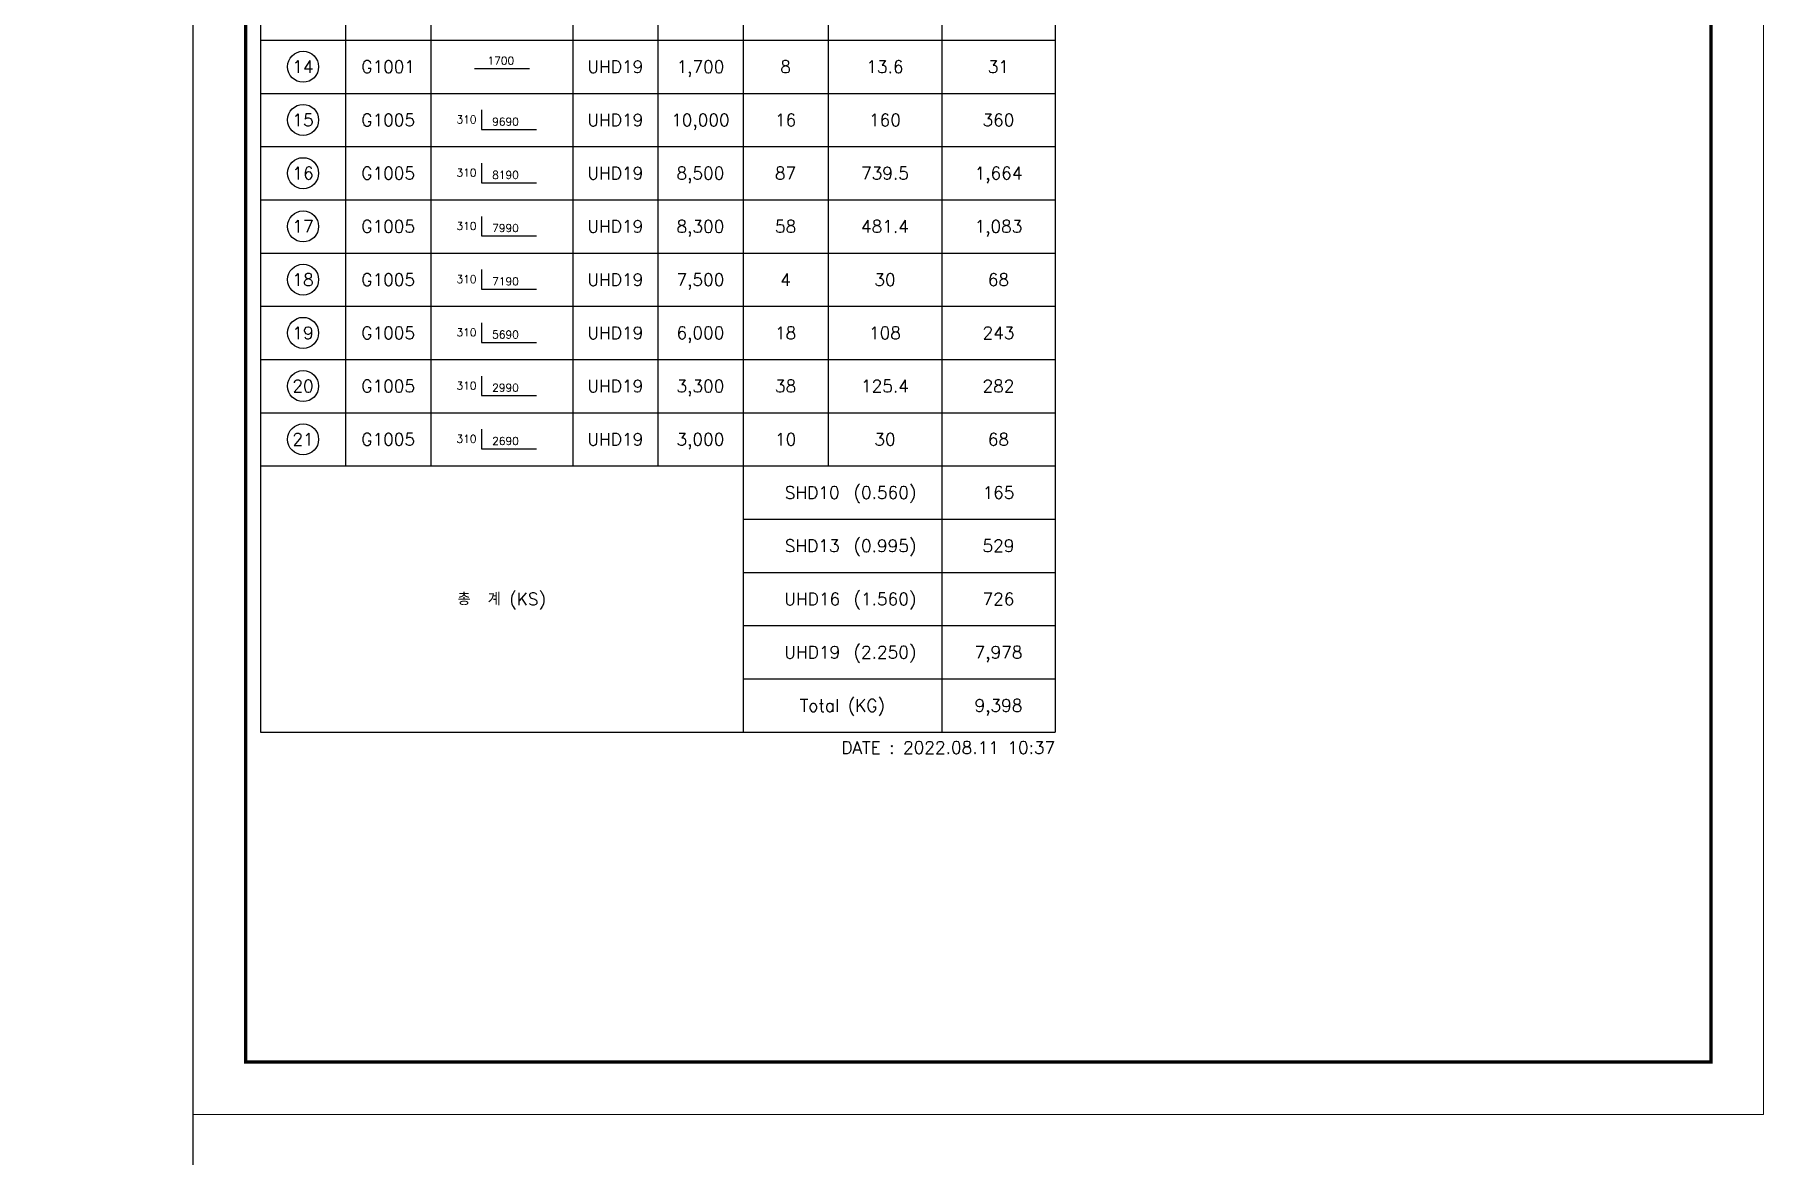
# Model space of a CAD drawing. Header units: millimetres. Extents: x 321717 to 696608, y -514806 to -16026.
# Drawn here: x 604030 to 624008, y -141290 to -128340 of the extents above; entities that cross this region are included whole.
import ezdxf
from ezdxf.enums import TextEntityAlignment as Align

# ---------------------------------------------------------------- set-up
doc = ezdxf.new("R2010")
doc.units = ezdxf.units.MM
doc.header["$LTSCALE"] = 65
for name, color, linetype in [('AMAC-TITLE', 7, 'Continuous'), ('FORM-L', 7, 'Continuous'), ('SHOPLINE', 7, 'Continuous'), ('XDIM', 7, 'Continuous')]:
    doc.layers.add(name, color=color, linetype=linetype)
doc.layers.add('TEXT', color=3, linetype='Continuous', lineweight=9)
doc.styles.add('XRebar', font='Romans.shx', dxfattribs={"bigfont": 'whgtxt.shx'})
doc.styles.add('XRebar2', font='Romans.shx')
doc.styles.add('돋움', font='malgun_0.ttf')

# ---------------------------------------------------------------- blocks, each defined once
blk = doc.blocks.new('zsdfhetshts')
blk.add_lwpolyline([(0, 0), (15120, 0), (15120, 21384), (0, 21384)], close=True)
at = {"layer": 'FORM-L', "const_width": 32.6}
blk.add_lwpolyline([(504, 504), (14616, 504), (14616, 19296), (504, 19296)], close=True, dxfattribs=at)
at = {"layer": 'SHOPLINE'}
blk.add_line((504, 18480), (14625, 18480), dxfattribs=at)
blk.add_lwpolyline([(504, 19296), (14616, 19296), (14616, 17664), (504, 17664)], close=True, dxfattribs=at)
at = {"layer": 'AMAC-TITLE', "color": 3, "linetype": 'Continuous', "style": '돋움'}
for s, height, p in [('현장명 :', 288.3, (1031, 18672)), ('고양장항지구 A-1BL 공공주택 건설공사', 288.35, (2618, 18672)), ('부위 :', 288.3, (1031, 17857))]:
    blk.add_text(s, height=height, dxfattribs=at).set_placement(p)
blk = doc.blocks.new('dhs_sheet2e')
at = {"color": 7}
blk.add_lwpolyline([(84000, 0), (84000, 59329.4), (0, 59329.4), (0, 0)], close=True, dxfattribs=at)
blk = doc.blocks.new('DHS_G1001')
at = {"layer": 'XDIM', "color": 1, "linetype": 'Continuous', "ltscale": 2.29892e-317}
blk.add_lwpolyline([(-768, -45), (780, -45)], dxfattribs=at)
at = {"layer": 'XDIM', "color": 3, "linetype": 'Continuous', "ltscale": 2.29892e-317, "style": 'XRebar2'}
blk.add_attdef('A', text='', height=219, dxfattribs=at).set_placement((-27, -3), align=Align.BOTTOM_CENTER)
blk = doc.blocks.new('DHS_G1005')
at = {"layer": 'XDIM', "color": 1, "linetype": 'Continuous', "ltscale": 2.29892e-317}
blk.add_lwpolyline([(-573, 282), (-573, -267), (975, -267)], dxfattribs=at)
at = {"layer": 'XDIM', "color": 3, "linetype": 'Continuous', "ltscale": 2.29892e-317, "style": 'XRebar2'}
blk.add_attdef('A', text='', height=219, dxfattribs=at).set_placement((-708, -162), align=Align.BOTTOM_RIGHT)
blk.add_attdef('B', text='', height=219, dxfattribs=at).set_placement((105, -222), align=Align.BOTTOM_CENTER)

msp = doc.modelspace()

# ---------------------------------------------------------------- linework, layer by layer
at = {"layer": 'XDIM', "color": 30, "linetype": 'Continuous', "ltscale": 1.17742e-311}
for p, q in [((606640, -119896.6), (606640, -136399.1)), ((607624, -119896.6), (607624, -133324.1)), ((608608, -119896.6), (608608, -133324.1)), ((610248, -119896.6), (610248, -133324.1)), ((611232, -119896.6), (611232, -133324.1)), ((612216, -119896.6), (612216, -136399.1)), ((613200, -119896.6), (613200, -133324.1)), ((614512, -119896.6), (614512, -136399.1)), ((615824, -119896.6), (615824, -136399.1)), ((606640, -128404.1), (615824, -128404.1)), ((606640, -129019.1), (615824, -129019.1)), ((606640, -129634.1), (615824, -129634.1)), ((606640, -130249.1), (615824, -130249.1)), ((606640, -130864.1), (615824, -130864.1)), ((606640, -131479.1), (615824, -131479.1)), ((606640, -132094.1), (615824, -132094.1)), ((606640, -132709.1), (615824, -132709.1)), ((606640, -133324.1), (615824, -133324.1)), ((612216, -133939.1), (615824, -133939.1)), ((612216, -134554.1), (615824, -134554.1)), ((612216, -135169.1), (615824, -135169.1)), ((612216, -135784.1), (615824, -135784.1)), ((606640, -136399.1), (615824, -136399.1))]:
    msp.add_line(p, q, dxfattribs=at)
at = {"layer": 'XDIM', "color": 50, "linetype": 'Continuous', "ltscale": 1.17742e-311}
for centre in [(607132, -128711.6), (607132, -129326.6), (607132, -129941.6), (607132, -130556.6), (607132, -131171.6), (607132, -131786.6), (607132, -132401.6), (607132, -133016.6)]:
    msp.add_circle(centre, 179.4, dxfattribs=at)

# ---------------------------------------------------------------- block references
at = {"color": 255, "xscale": 0.8000000006602158, "yscale": 0.8000000006602158, "zscale": 0.8000000006602158}
msp.add_blockref('dhs_sheet2e', (538663.6, -162618.4), dxfattribs=at)
at = {"layer": 'TEXT', "color": 4, "xscale": 1.2, "yscale": 1.2, "zscale": 1.2}
msp.add_blockref('zsdfhetshts', (605863.6, -140815.7), dxfattribs=at)
at = {"layer": 'XDIM', "color": 50, "linetype": 'Continuous', "ltscale": 1.17742e-311, "xscale": 0.41, "yscale": 0.41, "zscale": 0.41}
for name, p, values in [('DHS_G1001', (609428, -128711.6), {'A': '1700'}), ('DHS_G1005', (609428, -129326.6), {'A': '310', 'B': '9690'}), ('DHS_G1005', (609428, -129941.6), {'A': '310', 'B': '8190'}), ('DHS_G1005', (609428, -130556.6), {'A': '310', 'B': '7990'}), ('DHS_G1005', (609428, -131171.6), {'A': '310', 'B': '7190'}), ('DHS_G1005', (609428, -131786.6), {'A': '310', 'B': '5690'}), ('DHS_G1005', (609428, -132401.6), {'A': '310', 'B': '2990'}), ('DHS_G1005', (609428, -133016.6), {'A': '310', 'B': '2690'})]:
    msp.add_blockref(name, p, dxfattribs=at).add_auto_attribs(values)

# ---------------------------------------------------------------- texts
at = {"layer": 'XDIM', "color": 50, "linetype": 'Continuous', "ltscale": 1.17742e-311, "style": 'XRebar'}
for s, p in [('14', (607132, -128711.6)), ('G1001', (608116, -128711.6)), ('UHD19', (610740, -128711.6)), ('1,700', (611724, -128711.6)), ('8', (612708, -128711.6)), ('13.6', (613856, -128711.6)), ('31', (615168, -128711.6)), ('15', (607132, -129326.6)), ('G1005', (608116, -129326.6)), ('UHD19', (610740, -129326.6)), ('10,000', (611724, -129326.6)), ('16', (612708, -129326.6)), ('160', (613856, -129326.6)), ('360', (615168, -129326.6)), ('16', (607132, -129941.6)), ('G1005', (608116, -129941.6)), ('UHD19', (610740, -129941.6)), ('8,500', (611724, -129941.6)), ('87', (612708, -129941.6)), ('739.5', (613856, -129941.6)), ('1,664', (615168, -129941.6)), ('17', (607132, -130556.6)), ('G1005', (608116, -130556.6)), ('UHD19', (610740, -130556.6)), ('8,300', (611724, -130556.6)), ('58', (612708, -130556.6)), ('481.4', (613856, -130556.6)), ('1,083', (615168, -130556.6)), ('18', (607132, -131171.6)), ('G1005', (608116, -131171.6)), ('UHD19', (610740, -131171.6)), ('7,500', (611724, -131171.6)), ('4', (612708, -131171.6)), ('30', (613856, -131171.6)), ('68', (615168, -131171.6)), ('19', (607132, -131786.6)), ('G1005', (608116, -131786.6)), ('UHD19', (610740, -131786.6)), ('6,000', (611724, -131786.6)), ('18', (612708, -131786.6)), ('108', (613856, -131786.6)), ('243', (615168, -131786.6)), ('20', (607132, -132401.6)), ('G1005', (608116, -132401.6)), ('UHD19', (610740, -132401.6)), ('3,300', (611724, -132401.6)), ('38', (612708, -132401.6)), ('125.4', (613856, -132401.6)), ('282', (615168, -132401.6)), ('21', (607132, -133016.6)), ('G1005', (608116, -133016.6)), ('UHD19', (610740, -133016.6)), ('3,000', (611724, -133016.6)), ('10', (612708, -133016.6)), ('30', (613856, -133016.6)), ('68', (615168, -133016.6)), ('SHD10', (613015.5, -133631.6)), ('(0.560)', (613856, -133631.6)), ('165', (615168, -133631.6)), ('SHD13', (613015.5, -134246.6)), ('(0.995)', (613856, -134246.6)), ('529', (615168, -134246.6)), ('총  계 (KS)', (609428, -134861.6)), ('UHD16', (613015.5, -134861.6)), ('(1.560)', (613856, -134861.6)), ('726', (615168, -134861.6)), ('UHD19', (613015.5, -135476.6)), ('(2.250)', (613856, -135476.6)), ('7,978', (615168, -135476.6)), ('Total (KG)', (613364, -136091.6)), ('9,398', (615168, -136091.6))]:
    msp.add_text(s, height=143.5, dxfattribs=at).set_placement(p, align=Align.MIDDLE_CENTER)
at = {"layer": 'XDIM', "color": 3, "linetype": 'Continuous', "ltscale": 1.17742e-311, "style": 'XRebar'}
msp.add_text('DATE : 2022.08.11 10:37', height=143.5, dxfattribs=at).set_placement((615824, -136506.7), align=Align.TOP_RIGHT)

doc.saveas('drawing.dxf')
